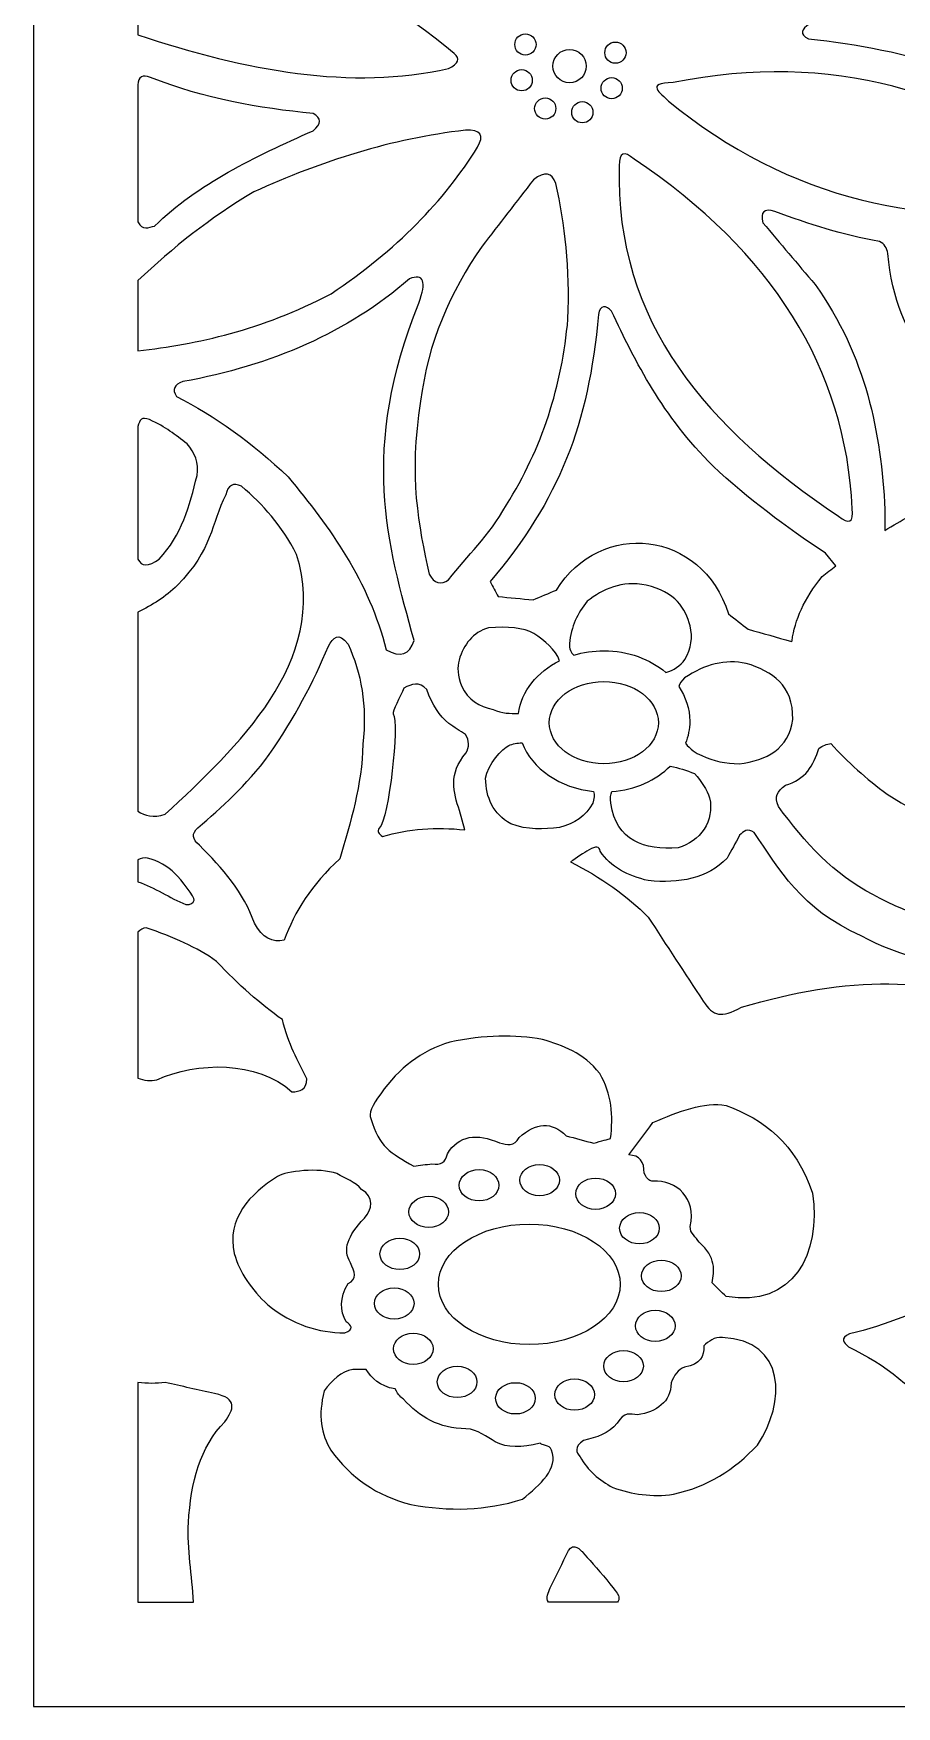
# Model space of a CAD drawing. Header units: centimetres. Extents: x 22.22 to 27.01, y 0.09 to 9.
# Drawn here: x 22.223 to 24.305, y 0.087 to 4.12 of the extents above; entities that cross this region are included whole.
import ezdxf

# ---------------------------------------------------------------- set-up
doc = ezdxf.new("R2010")
doc.units = ezdxf.units.CM
doc.header["$MEASUREMENT"] = 0
doc.layers.add('layer 1', color=7, linetype='Continuous')

msp = doc.modelspace()

# ---------------------------------------------------------------- linework, layer by layer
at = {"layer": 'layer 1', "color": 250}
for points, knots in [([(22.22329, 9.00077), (22.22329, 9.00077), (27.00868, 9.00077), (27.00868, 9.00077), (27.00868, 9.00077), (27.00868, 9.00077), (27.00868, 0.08669), (27.00868, 0.08669), (27.00868, 0.08669), (27.00868, 0.08669), (22.22329, 0.08669), (22.22329, 0.08669), (22.22329, 0.08669), (22.22329, 0.08669), (22.22329, 9.00077), (22.22329, 9.00077)], [0, 0, 0, 0, 0.2, 0.2, 0.2, 0.2, 0.4, 0.4, 0.4, 0.4, 0.6, 0.6, 0.6, 0.6, 1, 1, 1, 1]), ([(24.09268, 4.10779), (24.06981, 4.1181), (24.07581, 4.13048), (24.09494, 4.14383), (24.09494, 4.14383), (24.35533, 4.26808), (24.59399, 4.42496), (24.75834, 4.69355), (24.75834, 4.69355), (24.77397, 4.70371), (24.78799, 4.72026), (24.81006, 4.70482), (24.81006, 4.70482), (24.9225, 4.64548), (25.04093, 4.61318), (25.16538, 4.60794), (25.16538, 4.60794), (25.18643, 4.5952), (25.20147, 4.58092), (25.17437, 4.55613), (25.17437, 4.55613), (24.83293, 4.31213), (24.82001, 4.07315), (24.87528, 3.83518), (24.87528, 3.83518), (24.86967, 3.79981), (24.85092, 3.80134), (24.8303, 3.80815), (24.8303, 3.80815), (24.5656, 4.02868), (24.32725, 4.0803), (24.09268, 4.10779)], [0, 0, 0, 0, 0.1111111, 0.1111111, 0.1111111, 0.1111111, 0.2222222, 0.2222222, 0.2222222, 0.2222222, 0.3333333, 0.3333333, 0.3333333, 0.3333333, 0.4444444, 0.4444444, 0.4444444, 0.4444444, 0.5555556, 0.5555556, 0.5555556, 0.5555556, 0.6666667, 0.6666667, 0.6666667, 0.6666667, 0.7777778, 0.7777778, 0.7777778, 0.7777778, 1, 1, 1, 1]), ([(22.47521, 4.34871), (22.73689, 4.34527), (22.99349, 4.2805), (23.23813, 4.07174), (23.23813, 4.07174), (23.25312, 4.05974), (23.24862, 4.04772), (23.22464, 4.0357), (23.22464, 4.0357), (22.99073, 3.98304), (22.73688, 4.03034), (22.47521, 4.11687), (22.47521, 4.11687), (22.47521, 4.11687), (22.47521, 4.34871), (22.47521, 4.34871)], [0, 0, 0, 0, 0.2, 0.2, 0.2, 0.2, 0.4, 0.4, 0.4, 0.4, 0.6, 0.6, 0.6, 0.6, 1, 1, 1, 1]), ([(23.40994, 4.06811), (23.42408, 4.06811), (23.43556, 4.07959), (23.43556, 4.09371), (23.43556, 4.09371), (23.43556, 4.10785), (23.42408, 4.11933), (23.40994, 4.11933), (23.40994, 4.11933), (23.39582, 4.11933), (23.38434, 4.10785), (23.38434, 4.09371), (23.38434, 4.09371), (23.38434, 4.07959), (23.39582, 4.06811), (23.40994, 4.06811)], [0, 0, 0, 0, 0.2, 0.2, 0.2, 0.2, 0.4, 0.4, 0.4, 0.4, 0.6, 0.6, 0.6, 0.6, 1, 1, 1, 1]), ([(23.51643, 4.00134), (23.53866, 4.00134), (23.55668, 4.01935), (23.55668, 4.04156), (23.55668, 4.04156), (23.55668, 4.06378), (23.53866, 4.0818), (23.51643, 4.0818), (23.51643, 4.0818), (23.49423, 4.0818), (23.47622, 4.06378), (23.47622, 4.04156), (23.47622, 4.04156), (23.47622, 4.01935), (23.49423, 4.00134), (23.51643, 4.00134)], [0, 0, 0, 0, 0.2, 0.2, 0.2, 0.2, 0.4, 0.4, 0.4, 0.4, 0.6, 0.6, 0.6, 0.6, 1, 1, 1, 1]), ([(23.62696, 4.04839), (23.64111, 4.04839), (23.65258, 4.05986), (23.65258, 4.07399), (23.65258, 4.07399), (23.65258, 4.08813), (23.64111, 4.0996), (23.62696, 4.0996), (23.62696, 4.0996), (23.61284, 4.0996), (23.60137, 4.08813), (23.60137, 4.07399), (23.60137, 4.07399), (23.60137, 4.05986), (23.61284, 4.04839), (23.62696, 4.04839)], [0, 0, 0, 0, 0.2, 0.2, 0.2, 0.2, 0.4, 0.4, 0.4, 0.4, 0.6, 0.6, 0.6, 0.6, 1, 1, 1, 1]), ([(23.75536, 3.95684), (23.73671, 3.97667), (23.69569, 4.00129), (23.76661, 4.0019), (23.76661, 4.0019), (24.15088, 4.07926), (24.46851, 3.97863), (24.74484, 3.76759), (24.74484, 3.76759), (24.79806, 3.7323), (24.79581, 3.71053), (24.7381, 3.70226), (24.7381, 3.70226), (24.37565, 3.64453), (24.04582, 3.7202), (23.75536, 3.95684)], [0, 0, 0, 0, 0.2, 0.2, 0.2, 0.2, 0.4, 0.4, 0.4, 0.4, 0.6, 0.6, 0.6, 0.6, 1, 1, 1, 1]), ([(22.47521, 3.99627), (22.47625, 4.01579), (22.48629, 4.02179), (22.50536, 4.01429), (22.50536, 4.01429), (22.63616, 3.9628), (22.76696, 3.93999), (22.89777, 3.92755), (22.89777, 3.92755), (22.91876, 3.91667), (22.91876, 3.90279), (22.89777, 3.88588), (22.89777, 3.88588), (22.75758, 3.82312), (22.61937, 3.75821), (22.51548, 3.65607), (22.51548, 3.65607), (22.50125, 3.65305), (22.48619, 3.64361), (22.47521, 3.66621), (22.47521, 3.66621), (22.47521, 3.77623), (22.47521, 3.88625), (22.47521, 3.99627)], [0, 0, 0, 0, 0.1428571, 0.1428571, 0.1428571, 0.1428571, 0.2857143, 0.2857143, 0.2857143, 0.2857143, 0.4285714, 0.4285714, 0.4285714, 0.4285714, 0.5714286, 0.5714286, 0.5714286, 0.5714286, 0.7142857, 0.7142857, 0.7142857, 0.7142857, 1, 1, 1, 1]), ([(23.40095, 3.98194), (23.41509, 3.98194), (23.42657, 3.99341), (23.42657, 4.00754), (23.42657, 4.00754), (23.42657, 4.02168), (23.41509, 4.03315), (23.40095, 4.03315), (23.40095, 4.03315), (23.38683, 4.03315), (23.37535, 4.02168), (23.37535, 4.00754), (23.37535, 4.00754), (23.37535, 3.99341), (23.38683, 3.98194), (23.40095, 3.98194)], [0, 0, 0, 0, 0.2, 0.2, 0.2, 0.2, 0.4, 0.4, 0.4, 0.4, 0.6, 0.6, 0.6, 0.6, 1, 1, 1, 1]), ([(23.61796, 3.96278), (23.63211, 3.96278), (23.64358, 3.97426), (23.64358, 3.98838), (23.64358, 3.98838), (23.64358, 4.00252), (23.63211, 4.014), (23.61796, 4.014), (23.61796, 4.014), (23.60384, 4.014), (23.59237, 4.00252), (23.59237, 3.98838), (23.59237, 3.98838), (23.59237, 3.97426), (23.60384, 3.96278), (23.61796, 3.96278)], [0, 0, 0, 0, 0.2, 0.2, 0.2, 0.2, 0.4, 0.4, 0.4, 0.4, 0.6, 0.6, 0.6, 0.6, 1, 1, 1, 1]), ([(23.45773, 3.91379), (23.47187, 3.91379), (23.48334, 3.92526), (23.48334, 3.93938), (23.48334, 3.93938), (23.48334, 3.95352), (23.47187, 3.965), (23.45773, 3.965), (23.45773, 3.965), (23.4436, 3.965), (23.43213, 3.95352), (23.43213, 3.93938), (23.43213, 3.93938), (23.43213, 3.92526), (23.4436, 3.91379), (23.45773, 3.91379)], [0, 0, 0, 0, 0.2, 0.2, 0.2, 0.2, 0.4, 0.4, 0.4, 0.4, 0.6, 0.6, 0.6, 0.6, 1, 1, 1, 1]), ([(23.54713, 3.90477), (23.56127, 3.90477), (23.57274, 3.91624), (23.57274, 3.93037), (23.57274, 3.93037), (23.57274, 3.94451), (23.56127, 3.95598), (23.54713, 3.95598), (23.54713, 3.95598), (23.533, 3.95598), (23.52153, 3.94451), (23.52153, 3.93037), (23.52153, 3.93037), (23.52153, 3.91624), (23.533, 3.90477), (23.54713, 3.90477)], [0, 0, 0, 0, 0.2, 0.2, 0.2, 0.2, 0.4, 0.4, 0.4, 0.4, 0.6, 0.6, 0.6, 0.6, 1, 1, 1, 1]), ([(22.47521, 3.52488), (22.55907, 3.60299), (22.64912, 3.67641), (22.75463, 3.7383), (22.75463, 3.7383), (22.91799, 3.81235), (23.08674, 3.86699), (23.26511, 3.887), (23.26511, 3.887), (23.30184, 3.8885), (23.31159, 3.87497), (23.29434, 3.84645), (23.29434, 3.84645), (23.2144, 3.71689), (23.09918, 3.59822), (22.94128, 3.49274), (22.94128, 3.49274), (22.77037, 3.40355), (22.62029, 3.37226), (22.47521, 3.35484), (22.47521, 3.35484), (22.47521, 3.35484), (22.47521, 3.52488), (22.47521, 3.52488)], [0, 0, 0, 0, 0.1428571, 0.1428571, 0.1428571, 0.1428571, 0.2857143, 0.2857143, 0.2857143, 0.2857143, 0.4285714, 0.4285714, 0.4285714, 0.4285714, 0.5714286, 0.5714286, 0.5714286, 0.5714286, 0.7142857, 0.7142857, 0.7142857, 0.7142857, 1, 1, 1, 1]), ([(23.63617, 3.80139), (23.63618, 3.83368), (23.64817, 3.83893), (23.67215, 3.81716), (23.67215, 3.81716), (24.00648, 3.59336), (24.18188, 3.31249), (24.19838, 2.97455), (24.19838, 2.97455), (24.20213, 2.94151), (24.19088, 2.93551), (24.16465, 2.95653), (24.16465, 2.95653), (23.85178, 3.16714), (23.62499, 3.42247), (23.63617, 3.80139)], [0, 0, 0, 0, 0.2, 0.2, 0.2, 0.2, 0.4, 0.4, 0.4, 0.4, 0.6, 0.6, 0.6, 0.6, 1, 1, 1, 1]), ([(23.42927, 3.76759), (23.45626, 3.78863), (23.47424, 3.78562), (23.48325, 3.75858), (23.48325, 3.75858), (23.50522, 3.6606), (23.51749, 3.55396), (23.51249, 3.43191), (23.51249, 3.43191), (23.49785, 3.27083), (23.45063, 3.12064), (23.36406, 2.98357), (23.36406, 2.98357), (23.31984, 2.90547), (23.27111, 2.86341), (23.22464, 2.80333), (23.22464, 2.80333), (23.20592, 2.78981), (23.19017, 2.79433), (23.17741, 2.81685), (23.17741, 2.81685), (23.1527, 2.9338), (23.12714, 3.0497), (23.15717, 3.23365), (23.15717, 3.23365), (23.17478, 3.37427), (23.22801, 3.49707), (23.30559, 3.60763), (23.30559, 3.60763), (23.34682, 3.66095), (23.38805, 3.71427), (23.42927, 3.76759)], [0, 0, 0, 0, 0.1111111, 0.1111111, 0.1111111, 0.1111111, 0.2222222, 0.2222222, 0.2222222, 0.2222222, 0.3333333, 0.3333333, 0.3333333, 0.3333333, 0.4444444, 0.4444444, 0.4444444, 0.4444444, 0.5555556, 0.5555556, 0.5555556, 0.5555556, 0.6666667, 0.6666667, 0.6666667, 0.6666667, 0.7777778, 0.7777778, 0.7777778, 0.7777778, 1, 1, 1, 1]), ([(23.9825, 3.66396), (23.97574, 3.69024), (23.98547, 3.69925), (24.01172, 3.69099), (24.01172, 3.69099), (24.09324, 3.66085), (24.17605, 3.63401), (24.26359, 3.6189), (24.26359, 3.6189), (24.27625, 3.61337), (24.28167, 3.60266), (24.28384, 3.58961), (24.28384, 3.58961), (24.29433, 3.47998), (24.3288, 3.39436), (24.38728, 3.33278), (24.38728, 3.33278), (24.44742, 3.25747), (24.51227, 3.21505), (24.57843, 3.18183), (24.57843, 3.18183), (24.57843, 3.18183), (24.7341, 3.00934), (24.7341, 3.00934), (24.7341, 3.00934), (24.72216, 2.99673), (24.70477, 2.99007), (24.68899, 2.99614), (24.68899, 2.99614), (24.57829, 3.02185), (24.48806, 3.00777), (24.40141, 2.98677), (24.40141, 2.98677), (24.35627, 2.96827), (24.31539, 2.94625), (24.27709, 2.92208), (24.27709, 2.92208), (24.27709, 2.92208), (24.27709, 2.97231), (24.27709, 2.97231), (24.27709, 2.97231), (24.26721, 3.15819), (24.23236, 3.34144), (24.10843, 3.51527), (24.10843, 3.51527), (24.06645, 3.56484), (24.02447, 3.6144), (23.9825, 3.66396)], [0, 0, 0, 0, 0.0769231, 0.0769231, 0.0769231, 0.0769231, 0.1538462, 0.1538462, 0.1538462, 0.1538462, 0.2307692, 0.2307692, 0.2307692, 0.2307692, 0.3076923, 0.3076923, 0.3076923, 0.3076923, 0.3846154, 0.3846154, 0.3846154, 0.3846154, 0.4615385, 0.4615385, 0.4615385, 0.4615385, 0.5384615, 0.5384615, 0.5384615, 0.5384615, 0.6153846, 0.6153846, 0.6153846, 0.6153846, 0.6923077, 0.6923077, 0.6923077, 0.6923077, 0.7692308, 0.7692308, 0.7692308, 0.7692308, 0.8461538, 0.8461538, 0.8461538, 0.8461538, 1, 1, 1, 1]), ([(22.56798, 3.24491), (22.55746, 3.26217), (22.56272, 3.27418), (22.58371, 3.28096), (22.58371, 3.28096), (22.79781, 3.31991), (22.98202, 3.39969), (23.13018, 3.52878), (23.13018, 3.52878), (23.16465, 3.5423), (23.17214, 3.52277), (23.15267, 3.47021), (23.15267, 3.47021), (23.00998, 3.11723), (23.07731, 2.88801), (23.14142, 2.65689), (23.14142, 2.65689), (23.13094, 2.62235), (23.10844, 2.61484), (23.07396, 2.63436), (23.07396, 2.63436), (23.03287, 2.7997), (22.93911, 2.92808), (22.83784, 3.05116), (22.83784, 3.05116), (22.75088, 3.13377), (22.66092, 3.19836), (22.56798, 3.24491)], [0, 0, 0, 0, 0.125, 0.125, 0.125, 0.125, 0.25, 0.25, 0.25, 0.25, 0.375, 0.375, 0.375, 0.375, 0.5, 0.5, 0.5, 0.5, 0.625, 0.625, 0.625, 0.625, 0.75, 0.75, 0.75, 0.75, 1, 1, 1, 1]), ([(23.58591, 3.44317), (23.58963, 3.46611), (23.60499, 3.46537), (23.61739, 3.45105), (23.61739, 3.45105), (23.67725, 3.32535), (23.73909, 3.19975), (23.86252, 3.07707), (23.86252, 3.07707), (23.94627, 2.99901), (24.03773, 2.93057), (24.1335, 2.86754), (24.1335, 2.86754), (24.1335, 2.86754), (24.15862, 2.83718), (24.15862, 2.83718), (24.15862, 2.83718), (24.14753, 2.82853), (24.13652, 2.81982), (24.12552, 2.8111), (24.12552, 2.8111), (24.08219, 2.75743), (24.05966, 2.70576), (24.05295, 2.65635), (24.05295, 2.65635), (24.05295, 2.65635), (24.05142, 2.65464), (24.05142, 2.65464), (24.05142, 2.65464), (24.01656, 2.6644), (23.98171, 2.67416), (23.94685, 2.68393), (23.94685, 2.68393), (23.9311, 2.69632), (23.91536, 2.70871), (23.89962, 2.7211), (23.89962, 2.7211), (23.83556, 2.92485), (23.59019, 2.9483), (23.48472, 2.77855), (23.48472, 2.77855), (23.46598, 2.77066), (23.44724, 2.76278), (23.42849, 2.7549), (23.42849, 2.7549), (23.40039, 2.75752), (23.37228, 2.76015), (23.34417, 2.76278), (23.34417, 2.76278), (23.33779, 2.7748), (23.33142, 2.78682), (23.32505, 2.79883), (23.32505, 2.79883), (23.49202, 2.99764), (23.56243, 3.17629), (23.58591, 3.44317)], [0, 0, 0, 0, 0.0666667, 0.0666667, 0.0666667, 0.0666667, 0.1333333, 0.1333333, 0.1333333, 0.1333333, 0.2, 0.2, 0.2, 0.2, 0.2666667, 0.2666667, 0.2666667, 0.2666667, 0.3333333, 0.3333333, 0.3333333, 0.3333333, 0.4, 0.4, 0.4, 0.4, 0.4666667, 0.4666667, 0.4666667, 0.4666667, 0.5333333, 0.5333333, 0.5333333, 0.5333333, 0.6, 0.6, 0.6, 0.6, 0.6666667, 0.6666667, 0.6666667, 0.6666667, 0.7333333, 0.7333333, 0.7333333, 0.7333333, 0.8, 0.8, 0.8, 0.8, 0.8666667, 0.8666667, 0.8666667, 0.8666667, 1, 1, 1, 1]), ([(22.47521, 3.17257), (22.47999, 3.18951), (22.48345, 3.19703), (22.5031, 3.18946), (22.5031, 3.18946), (22.54358, 3.17097), (22.56382, 3.15329), (22.59418, 3.13113), (22.59418, 3.13113), (22.61255, 3.10954), (22.6234, 3.08515), (22.6178, 3.05454), (22.6178, 3.05454), (22.60051, 2.98187), (22.58017, 2.91048), (22.52671, 2.8529), (22.52671, 2.8529), (22.50056, 2.83488), (22.48338, 2.83489), (22.47521, 2.8529), (22.47521, 2.8529), (22.47521, 2.96217), (22.47521, 3.0633), (22.47521, 3.17257)], [0, 0, 0, 0, 0.1428571, 0.1428571, 0.1428571, 0.1428571, 0.2857143, 0.2857143, 0.2857143, 0.2857143, 0.4285714, 0.4285714, 0.4285714, 0.4285714, 0.5714286, 0.5714286, 0.5714286, 0.5714286, 0.7142857, 0.7142857, 0.7142857, 0.7142857, 1, 1, 1, 1]), ([(22.47521, 2.72534), (22.50984, 2.7419), (22.54212, 2.7623), (22.57022, 2.78982), (22.57022, 2.78982), (22.65609, 2.87713), (22.65125, 2.93644), (22.68716, 3.00835), (22.68716, 3.00835), (22.69241, 3.03162), (22.70514, 3.03838), (22.7254, 3.02863), (22.7254, 3.02863), (22.77618, 2.98563), (22.82226, 2.93418), (22.85807, 2.86416), (22.85807, 2.86416), (22.93804, 2.60586), (22.71317, 2.39796), (22.54099, 2.23784), (22.54099, 2.23784), (22.51203, 2.22857), (22.49174, 2.23373), (22.47521, 2.24517), (22.47521, 2.24517), (22.47521, 2.24517), (22.47521, 2.72534), (22.47521, 2.72534)], [0, 0, 0, 0, 0.125, 0.125, 0.125, 0.125, 0.25, 0.25, 0.25, 0.25, 0.375, 0.375, 0.375, 0.375, 0.5, 0.5, 0.5, 0.5, 0.625, 0.625, 0.625, 0.625, 0.75, 0.75, 0.75, 0.75, 1, 1, 1, 1]), ([(23.5266, 2.62139), (23.5196, 2.62755), (23.51494, 2.63648), (23.5162, 2.64957), (23.5162, 2.64957), (23.52009, 2.68993), (23.53556, 2.72316), (23.55893, 2.75152), (23.55893, 2.75152), (23.59656, 2.7804), (23.64253, 2.80204), (23.70117, 2.79037), (23.70117, 2.79037), (23.77088, 2.77338), (23.79711, 2.73433), (23.80687, 2.69181), (23.80687, 2.69181), (23.81398, 2.66496), (23.80984, 2.6381), (23.7945, 2.61127), (23.7945, 2.61127), (23.783, 2.59547), (23.76807, 2.58445), (23.74839, 2.57993), (23.74839, 2.57993), (23.71068, 2.6121), (23.65773, 2.63211), (23.59906, 2.63211), (23.59906, 2.63211), (23.57356, 2.63211), (23.54916, 2.6283), (23.5266, 2.62139)], [0, 0, 0, 0, 0.1111111, 0.1111111, 0.1111111, 0.1111111, 0.2222222, 0.2222222, 0.2222222, 0.2222222, 0.3333333, 0.3333333, 0.3333333, 0.3333333, 0.4444444, 0.4444444, 0.4444444, 0.4444444, 0.5555556, 0.5555556, 0.5555556, 0.5555556, 0.6666667, 0.6666667, 0.6666667, 0.6666667, 0.7777778, 0.7777778, 0.7777778, 0.7777778, 1, 1, 1, 1]), ([(22.62004, 2.20517), (22.60467, 2.19129), (22.6058, 2.1774), (22.62342, 2.1635), (22.62342, 2.1635), (22.67849, 2.10731), (22.73118, 2.04973), (22.7561, 1.97538), (22.7561, 1.97538), (22.77536, 1.94018), (22.79959, 1.9274), (22.8282, 1.93422), (22.8282, 1.93422), (22.85278, 2.00245), (22.89414, 2.06828), (22.96194, 2.13035), (22.96194, 2.13035), (22.98864, 2.21949), (23.01534, 2.30863), (23.01809, 2.40682), (23.01809, 2.40682), (23.0284, 2.49993), (23.01378, 2.57879), (22.98211, 2.64788), (22.98211, 2.64788), (22.95885, 2.67839), (22.9461, 2.66408), (22.93488, 2.64337), (22.93488, 2.64337), (22.89851, 2.55625), (22.8524, 2.46914), (22.79208, 2.38203), (22.79208, 2.38203), (22.73472, 2.30449), (22.67737, 2.25523), (22.62004, 2.20517)], [0, 0, 0, 0, 0.1, 0.1, 0.1, 0.1, 0.2, 0.2, 0.2, 0.2, 0.3, 0.3, 0.3, 0.3, 0.4, 0.4, 0.4, 0.4, 0.5, 0.5, 0.5, 0.5, 0.6, 0.6, 0.6, 0.6, 0.7, 0.7, 0.7, 0.7, 0.8, 0.8, 0.8, 0.8, 1, 1, 1, 1]), ([(23.24971, 2.60958), (23.26139, 2.64816), (23.2834, 2.67575), (23.32055, 2.6873), (23.32055, 2.6873), (23.36623, 2.69097), (23.40548, 2.68814), (23.43019, 2.67379), (23.43019, 2.67379), (23.45596, 2.6559), (23.48333, 2.63555), (23.49244, 2.6079), (23.49244, 2.6079), (23.43829, 2.58119), (23.40025, 2.53475), (23.39307, 2.48068), (23.39307, 2.48068), (23.3735, 2.48039), (23.35362, 2.48135), (23.3318, 2.49018), (23.3318, 2.49018), (23.29908, 2.4975), (23.27153, 2.51328), (23.25534, 2.54762), (23.25534, 2.54762), (23.2467, 2.57203), (23.24484, 2.59269), (23.24971, 2.60958)], [0, 0, 0, 0, 0.125, 0.125, 0.125, 0.125, 0.25, 0.25, 0.25, 0.25, 0.375, 0.375, 0.375, 0.375, 0.5, 0.5, 0.5, 0.5, 0.625, 0.625, 0.625, 0.625, 0.75, 0.75, 0.75, 0.75, 1, 1, 1, 1]), ([(23.77961, 2.54552), (23.78205, 2.55237), (23.78683, 2.55947), (23.79393, 2.56678), (23.79393, 2.56678), (23.84264, 2.60019), (23.89212, 2.61183), (23.94236, 2.6017), (23.94236, 2.6017), (24.00555, 2.58182), (24.05615, 2.54958), (24.0548, 2.46652), (24.0548, 2.46652), (24.04465, 2.39435), (23.99263, 2.36855), (23.92549, 2.3595), (23.92549, 2.3595), (23.89335, 2.35983), (23.86314, 2.36595), (23.83553, 2.37978), (23.83553, 2.37978), (23.8201, 2.38452), (23.80738, 2.3953), (23.79597, 2.40892), (23.79597, 2.40892), (23.80265, 2.42563), (23.8063, 2.44345), (23.8063, 2.46199), (23.8063, 2.46199), (23.8063, 2.49236), (23.79659, 2.52084), (23.77961, 2.54552)], [0, 0, 0, 0, 0.1111111, 0.1111111, 0.1111111, 0.1111111, 0.2222222, 0.2222222, 0.2222222, 0.2222222, 0.3333333, 0.3333333, 0.3333333, 0.3333333, 0.4444444, 0.4444444, 0.4444444, 0.4444444, 0.5555556, 0.5555556, 0.5555556, 0.5555556, 0.6666667, 0.6666667, 0.6666667, 0.6666667, 0.7777778, 0.7777778, 0.7777778, 0.7777778, 1, 1, 1, 1]), ([(23.06514, 2.18436), (23.05719, 2.18948), (23.05107, 2.1979), (23.05744, 2.20405), (23.05744, 2.20405), (23.081, 2.22682), (23.10614, 2.45885), (23.09117, 2.48004), (23.09117, 2.48004), (23.08734, 2.48547), (23.10841, 2.52134), (23.11704, 2.54199), (23.11704, 2.54199), (23.1354, 2.55218), (23.15375, 2.55858), (23.17213, 2.53861), (23.17213, 2.53861), (23.18467, 2.50105), (23.20342, 2.4759), (23.22498, 2.45638), (23.22498, 2.45638), (23.23847, 2.44774), (23.25196, 2.4391), (23.26546, 2.43047), (23.26546, 2.43047), (23.27482, 2.41545), (23.2752, 2.40043), (23.26658, 2.38541), (23.26658, 2.38541), (23.22358, 2.33523), (23.23631, 2.29095), (23.25084, 2.24686), (23.25084, 2.24686), (23.25084, 2.24686), (23.26351, 2.20023), (23.26351, 2.20023), (23.26351, 2.20023), (23.19516, 2.20753), (23.12745, 2.20333), (23.06514, 2.18436)], [0, 0, 0, 0, 0.0909091, 0.0909091, 0.0909091, 0.0909091, 0.1818182, 0.1818182, 0.1818182, 0.1818182, 0.2727273, 0.2727273, 0.2727273, 0.2727273, 0.3636364, 0.3636364, 0.3636364, 0.3636364, 0.4545455, 0.4545455, 0.4545455, 0.4545455, 0.5454545, 0.5454545, 0.5454545, 0.5454545, 0.6363636, 0.6363636, 0.6363636, 0.6363636, 0.7272727, 0.7272727, 0.7272727, 0.7272727, 0.8181818, 0.8181818, 0.8181818, 0.8181818, 1, 1, 1, 1]), ([(23.59906, 2.3595), (23.67171, 2.3595), (23.73062, 2.4039), (23.73062, 2.45862), (23.73062, 2.45862), (23.73062, 2.51337), (23.67171, 2.55776), (23.59906, 2.55776), (23.59906, 2.55776), (23.52642, 2.55776), (23.46751, 2.51337), (23.46751, 2.45862), (23.46751, 2.45862), (23.46751, 2.4039), (23.52642, 2.3595), (23.59906, 2.3595)], [0, 0, 0, 0, 0.2, 0.2, 0.2, 0.2, 0.4, 0.4, 0.4, 0.4, 0.6, 0.6, 0.6, 0.6, 1, 1, 1, 1]), ([(23.40173, 2.40996), (23.39097, 2.40984), (23.37808, 2.40755), (23.37002, 2.404), (23.37002, 2.404), (23.35384, 2.39687), (23.31909, 2.35779), (23.31381, 2.32458), (23.31381, 2.32458), (23.31439, 2.27741), (23.332, 2.23941), (23.37452, 2.21475), (23.37452, 2.21475), (23.41555, 2.1995), (23.45397, 2.2014), (23.49202, 2.20574), (23.49202, 2.20574), (23.52856, 2.21476), (23.55536, 2.23429), (23.57242, 2.26432), (23.57242, 2.26432), (23.57586, 2.27503), (23.57652, 2.28464), (23.57443, 2.29313), (23.57443, 2.29313), (23.49303, 2.30104), (23.42611, 2.34765), (23.40173, 2.40996)], [0, 0, 0, 0, 0.125, 0.125, 0.125, 0.125, 0.25, 0.25, 0.25, 0.25, 0.375, 0.375, 0.375, 0.375, 0.5, 0.5, 0.5, 0.5, 0.625, 0.625, 0.625, 0.625, 0.75, 0.75, 0.75, 0.75, 1, 1, 1, 1]), ([(24.14689, 2.40821), (24.13663, 2.40716), (24.12691, 2.40333), (24.11776, 2.39668), (24.11776, 2.39668), (24.10542, 2.35603), (24.0852, 2.32129), (24.03681, 2.30769), (24.03681, 2.30769), (24.01694, 2.29285), (24.00983, 2.28085), (24.01994, 2.257), (24.01994, 2.257), (24.08356, 2.17022), (24.15459, 2.09184), (24.24819, 2.04409), (24.24819, 2.04409), (24.34225, 1.99242), (24.43908, 1.96321), (24.53829, 1.95281), (24.53829, 1.95281), (24.547, 2.00338), (24.56532, 2.05362), (24.59078, 2.10369), (24.59078, 2.10369), (24.62528, 2.14315), (24.6279, 2.17228), (24.56039, 2.17865), (24.56039, 2.17865), (24.46465, 2.19203), (24.37191, 2.22795), (24.28217, 2.28639), (24.28217, 2.28639), (24.23321, 2.32314), (24.18587, 2.36389), (24.14689, 2.40821)], [0, 0, 0, 0, 0.1, 0.1, 0.1, 0.1, 0.2, 0.2, 0.2, 0.2, 0.3, 0.3, 0.3, 0.3, 0.4, 0.4, 0.4, 0.4, 0.5, 0.5, 0.5, 0.5, 0.6, 0.6, 0.6, 0.6, 0.7, 0.7, 0.7, 0.7, 0.8, 0.8, 0.8, 0.8, 1, 1, 1, 1]), ([(23.61832, 2.29266), (23.61529, 2.2861), (23.61383, 2.277), (23.61571, 2.26432), (23.61571, 2.26432), (23.62912, 2.17368), (23.69647, 2.151), (23.77819, 2.15674), (23.77819, 2.15674), (23.83115, 2.1719), (23.86678, 2.22246), (23.85409, 2.27727), (23.85409, 2.27727), (23.84747, 2.2976), (23.83463, 2.31701), (23.81754, 2.33585), (23.81754, 2.33585), (23.79911, 2.3439), (23.77963, 2.3499), (23.75931, 2.35416), (23.75931, 2.35416), (23.72512, 2.31997), (23.67505, 2.29695), (23.61832, 2.29266)], [0, 0, 0, 0, 0.1428571, 0.1428571, 0.1428571, 0.1428571, 0.2857143, 0.2857143, 0.2857143, 0.2857143, 0.4285714, 0.4285714, 0.4285714, 0.4285714, 0.5714286, 0.5714286, 0.5714286, 0.5714286, 0.7142857, 0.7142857, 0.7142857, 0.7142857, 1, 1, 1, 1]), ([(23.51866, 2.12302), (23.53215, 2.13212), (23.5507, 2.14499), (23.56342, 2.15223), (23.56342, 2.15223), (23.57991, 2.16161), (23.58891, 2.16048), (23.59041, 2.14885), (23.59041, 2.14885), (23.61551, 2.10998), (23.65712, 2.08971), (23.70623, 2.07788), (23.70623, 2.07788), (23.78137, 2.07093), (23.84809, 2.08181), (23.89625, 2.13195), (23.89625, 2.13195), (23.90637, 2.15035), (23.91649, 2.16875), (23.92661, 2.18715), (23.92661, 2.18715), (23.93598, 2.19733), (23.94608, 2.20486), (23.96147, 2.19391), (23.96147, 2.19391), (24.02237, 2.1063), (24.07404, 2.00819), (24.22009, 1.94495), (24.22009, 1.94495), (24.31399, 1.89226), (24.42722, 1.87112), (24.5341, 1.8539), (24.5341, 1.8539), (24.53718, 1.82098), (24.54497, 1.78788), (24.55805, 1.75467), (24.55805, 1.75467), (24.55805, 1.75467), (24.56048, 1.74791), (24.56048, 1.74791), (24.56048, 1.74791), (24.56048, 1.74791), (24.5578, 1.74438), (24.5578, 1.74438), (24.5578, 1.74438), (24.42248, 1.85949), (24.17944, 1.84546), (23.93094, 1.77277), (23.93094, 1.77277), (23.88071, 1.74609), (23.86405, 1.75045), (23.83857, 1.78726), (23.83857, 1.78726), (23.79433, 1.85484), (23.7501, 1.92243), (23.70588, 1.99002), (23.70588, 1.99002), (23.65602, 2.04062), (23.59108, 2.0867), (23.51866, 2.12302)], [0, 0, 0, 0, 0.0625, 0.0625, 0.0625, 0.0625, 0.125, 0.125, 0.125, 0.125, 0.1875, 0.1875, 0.1875, 0.1875, 0.25, 0.25, 0.25, 0.25, 0.3125, 0.3125, 0.3125, 0.3125, 0.375, 0.375, 0.375, 0.375, 0.4375, 0.4375, 0.4375, 0.4375, 0.5, 0.5, 0.5, 0.5, 0.5625, 0.5625, 0.5625, 0.5625, 0.625, 0.625, 0.625, 0.625, 0.6875, 0.6875, 0.6875, 0.6875, 0.75, 0.75, 0.75, 0.75, 0.8125, 0.8125, 0.8125, 0.8125, 0.875, 0.875, 0.875, 0.875, 1, 1, 1, 1]), ([(22.47521, 2.12812), (22.48238, 2.13147), (22.49048, 2.1335), (22.49861, 2.13195), (22.49861, 2.13195), (22.52222, 2.12745), (22.54864, 2.11111), (22.56439, 2.09534), (22.56439, 2.09534), (22.58013, 2.07958), (22.61321, 2.03722), (22.61105, 2.03057), (22.61105, 2.03057), (22.6089, 2.02391), (22.60345, 2.0196), (22.59081, 2.02043), (22.59081, 2.02043), (22.55184, 2.03584), (22.51617, 2.06159), (22.47521, 2.07496), (22.47521, 2.07496), (22.47521, 2.07496), (22.47521, 2.12812), (22.47521, 2.12812)], [0, 0, 0, 0, 0.1428571, 0.1428571, 0.1428571, 0.1428571, 0.2857143, 0.2857143, 0.2857143, 0.2857143, 0.4285714, 0.4285714, 0.4285714, 0.4285714, 0.5714286, 0.5714286, 0.5714286, 0.5714286, 0.7142857, 0.7142857, 0.7142857, 0.7142857, 1, 1, 1, 1]), ([(22.47521, 1.95368), (22.48096, 1.95993), (22.48745, 1.96394), (22.49523, 1.96411), (22.49523, 1.96411), (22.55914, 1.94194), (22.61911, 1.91718), (22.66502, 1.883), (22.66502, 1.883), (22.71792, 1.82657), (22.77082, 1.78056), (22.82374, 1.74269), (22.82374, 1.74269), (22.83824, 1.6838), (22.86091, 1.64287), (22.88281, 1.60026), (22.88281, 1.60026), (22.88208, 1.57276), (22.86559, 1.56905), (22.84683, 1.56871), (22.84683, 1.56871), (22.76247, 1.64473), (22.6178, 1.64117), (22.52075, 1.59801), (22.52075, 1.59801), (22.50558, 1.59387), (22.49039, 1.59607), (22.47521, 1.60162), (22.47521, 1.60162), (22.47521, 1.60162), (22.47521, 1.95368), (22.47521, 1.95368)], [0, 0, 0, 0, 0.1111111, 0.1111111, 0.1111111, 0.1111111, 0.2222222, 0.2222222, 0.2222222, 0.2222222, 0.3333333, 0.3333333, 0.3333333, 0.3333333, 0.4444444, 0.4444444, 0.4444444, 0.4444444, 0.5555556, 0.5555556, 0.5555556, 0.5555556, 0.6666667, 0.6666667, 0.6666667, 0.6666667, 0.7777778, 0.7777778, 0.7777778, 0.7777778, 1, 1, 1, 1]), ([(23.06081, 1.56422), (23.10428, 1.62654), (23.15974, 1.66784), (23.22723, 1.68813), (23.22723, 1.68813), (23.31137, 1.70631), (23.38483, 1.7067), (23.45098, 1.69488), (23.45098, 1.69488), (23.5002, 1.67998), (23.54912, 1.66392), (23.58929, 1.61265), (23.58929, 1.61265), (23.61815, 1.56386), (23.62226, 1.51091), (23.61515, 1.45607), (23.61515, 1.45607), (23.60975, 1.45481), (23.59302, 1.45007), (23.57467, 1.44481), (23.57467, 1.44481), (23.55255, 1.45082), (23.53044, 1.45683), (23.50833, 1.46283), (23.50833, 1.46283), (23.47347, 1.49739), (23.43561, 1.49589), (23.39477, 1.45832), (23.39477, 1.45832), (23.38278, 1.43725), (23.36552, 1.4399), (23.34754, 1.44593), (23.34754, 1.44593), (23.2929, 1.46932), (23.24923, 1.46463), (23.2216, 1.41889), (23.2216, 1.41889), (23.21823, 1.39901), (23.20586, 1.39112), (23.1845, 1.39524), (23.1845, 1.39524), (23.16988, 1.39337), (23.15526, 1.39149), (23.14065, 1.38961), (23.14065, 1.38961), (23.08389, 1.42151), (23.05765, 1.43562), (23.0372, 1.50451), (23.0372, 1.50451), (23.03159, 1.5154), (23.03946, 1.53531), (23.06081, 1.56422)], [0, 0, 0, 0, 0.0714286, 0.0714286, 0.0714286, 0.0714286, 0.1428571, 0.1428571, 0.1428571, 0.1428571, 0.2142857, 0.2142857, 0.2142857, 0.2142857, 0.2857143, 0.2857143, 0.2857143, 0.2857143, 0.3571429, 0.3571429, 0.3571429, 0.3571429, 0.4285714, 0.4285714, 0.4285714, 0.4285714, 0.5, 0.5, 0.5, 0.5, 0.5714286, 0.5714286, 0.5714286, 0.5714286, 0.6428571, 0.6428571, 0.6428571, 0.6428571, 0.7142857, 0.7142857, 0.7142857, 0.7142857, 0.7857143, 0.7857143, 0.7857143, 0.7857143, 0.8571429, 0.8571429, 0.8571429, 0.8571429, 1, 1, 1, 1]), ([(23.65901, 1.41665), (23.68486, 1.41552), (23.69722, 1.40088), (23.69611, 1.37271), (23.69611, 1.37271), (23.70482, 1.35572), (23.71103, 1.35326), (23.71747, 1.35357), (23.71747, 1.35357), (23.77516, 1.35634), (23.82209, 1.31237), (23.80743, 1.2443), (23.80743, 1.2443), (23.80612, 1.22759), (23.82167, 1.21876), (23.82879, 1.206), (23.82879, 1.206), (23.87093, 1.16924), (23.86524, 1.13867), (23.86027, 1.10799), (23.86027, 1.10799), (23.87151, 1.09711), (23.88276, 1.08622), (23.894, 1.07532), (23.894, 1.07532), (24.05482, 1.04744), (24.12481, 1.17842), (24.10202, 1.32427), (24.10202, 1.32427), (24.06218, 1.44527), (23.98485, 1.50224), (23.894, 1.53605), (23.894, 1.53605), (23.8408, 1.54476), (23.7797, 1.52182), (23.71747, 1.49437), (23.71747, 1.49437), (23.69798, 1.46846), (23.67849, 1.44256), (23.65901, 1.41665)], [0, 0, 0, 0, 0.0909091, 0.0909091, 0.0909091, 0.0909091, 0.1818182, 0.1818182, 0.1818182, 0.1818182, 0.2727273, 0.2727273, 0.2727273, 0.2727273, 0.3636364, 0.3636364, 0.3636364, 0.3636364, 0.4545455, 0.4545455, 0.4545455, 0.4545455, 0.5454545, 0.5454545, 0.5454545, 0.5454545, 0.6363636, 0.6363636, 0.6363636, 0.6363636, 0.7272727, 0.7272727, 0.7272727, 0.7272727, 0.8181818, 0.8181818, 0.8181818, 0.8181818, 1, 1, 1, 1]), ([(22.81232, 1.36483), (22.83261, 1.3776), (22.91195, 1.3868), (22.95512, 1.37159), (22.95512, 1.37159), (22.97498, 1.35882), (23.00046, 1.35169), (23.01471, 1.33329), (23.01471, 1.33329), (23.04563, 1.3147), (23.0415, 1.28591), (23.02146, 1.26432), (23.02146, 1.26432), (22.98024, 1.21964), (22.96898, 1.18911), (22.98773, 1.15643), (22.98773, 1.15643), (22.99827, 1.13538), (23.00465, 1.11585), (22.98211, 1.10686), (22.98211, 1.10686), (22.96177, 1.07137), (22.96195, 1.041), (22.97761, 1.01449), (22.97761, 1.01449), (22.99002, 1.00549), (22.99793, 0.99648), (22.97423, 0.98746), (22.97423, 0.98746), (22.91103, 0.98821), (22.8489, 1.00623), (22.78871, 1.05505), (22.78871, 1.05505), (22.74907, 1.09213), (22.72039, 1.13288), (22.70775, 1.17896), (22.70775, 1.17896), (22.68872, 1.2628), (22.74514, 1.32254), (22.81232, 1.36483)], [0, 0, 0, 0, 0.0909091, 0.0909091, 0.0909091, 0.0909091, 0.1818182, 0.1818182, 0.1818182, 0.1818182, 0.2727273, 0.2727273, 0.2727273, 0.2727273, 0.3636364, 0.3636364, 0.3636364, 0.3636364, 0.4545455, 0.4545455, 0.4545455, 0.4545455, 0.5454545, 0.5454545, 0.5454545, 0.5454545, 0.6363636, 0.6363636, 0.6363636, 0.6363636, 0.7272727, 0.7272727, 0.7272727, 0.7272727, 0.8181818, 0.8181818, 0.8181818, 0.8181818, 1, 1, 1, 1]), ([(23.29806, 1.30569), (23.32445, 1.30569), (23.34585, 1.32259), (23.34585, 1.34343), (23.34585, 1.34343), (23.34585, 1.36426), (23.32445, 1.38116), (23.29806, 1.38116), (23.29806, 1.38116), (23.27168, 1.38116), (23.25028, 1.36426), (23.25028, 1.34343), (23.25028, 1.34343), (23.25028, 1.32259), (23.27168, 1.30569), (23.29806, 1.30569)], [0, 0, 0, 0, 0.2, 0.2, 0.2, 0.2, 0.4, 0.4, 0.4, 0.4, 0.6, 0.6, 0.6, 0.6, 1, 1, 1, 1]), ([(23.44424, 1.31808), (23.47063, 1.31808), (23.49202, 1.33498), (23.49202, 1.35582), (23.49202, 1.35582), (23.49202, 1.37666), (23.47063, 1.39356), (23.44424, 1.39356), (23.44424, 1.39356), (23.41785, 1.39356), (23.39645, 1.37666), (23.39645, 1.35582), (23.39645, 1.35582), (23.39645, 1.33498), (23.41785, 1.31808), (23.44424, 1.31808)], [0, 0, 0, 0, 0.2, 0.2, 0.2, 0.2, 0.4, 0.4, 0.4, 0.4, 0.6, 0.6, 0.6, 0.6, 1, 1, 1, 1]), ([(23.57917, 1.28541), (23.60556, 1.28541), (23.62696, 1.30231), (23.62696, 1.32315), (23.62696, 1.32315), (23.62696, 1.34399), (23.60556, 1.36089), (23.57917, 1.36089), (23.57917, 1.36089), (23.55278, 1.36089), (23.53138, 1.34399), (23.53138, 1.32315), (23.53138, 1.32315), (23.53138, 1.30231), (23.55278, 1.28541), (23.57917, 1.28541)], [0, 0, 0, 0, 0.2, 0.2, 0.2, 0.2, 0.4, 0.4, 0.4, 0.4, 0.6, 0.6, 0.6, 0.6, 1, 1, 1, 1]), ([(23.17662, 1.24147), (23.20301, 1.24147), (23.22441, 1.25837), (23.22441, 1.27921), (23.22441, 1.27921), (23.22441, 1.30005), (23.20301, 1.31695), (23.17662, 1.31695), (23.17662, 1.31695), (23.15024, 1.31695), (23.12884, 1.30005), (23.12884, 1.27921), (23.12884, 1.27921), (23.12884, 1.25837), (23.15024, 1.24147), (23.17662, 1.24147)], [0, 0, 0, 0, 0.2, 0.2, 0.2, 0.2, 0.4, 0.4, 0.4, 0.4, 0.6, 0.6, 0.6, 0.6, 1, 1, 1, 1]), ([(23.68486, 1.20206), (23.71124, 1.20206), (23.73264, 1.21896), (23.73264, 1.2398), (23.73264, 1.2398), (23.73264, 1.26064), (23.71124, 1.27754), (23.68486, 1.27754), (23.68486, 1.27754), (23.65847, 1.27754), (23.63707, 1.26064), (23.63707, 1.2398), (23.63707, 1.2398), (23.63707, 1.21896), (23.65847, 1.20206), (23.68486, 1.20206)], [0, 0, 0, 0, 0.2, 0.2, 0.2, 0.2, 0.4, 0.4, 0.4, 0.4, 0.6, 0.6, 0.6, 0.6, 1, 1, 1, 1]), ([(23.10692, 1.14009), (23.1333, 1.14009), (23.1547, 1.15699), (23.1547, 1.17783), (23.1547, 1.17783), (23.1547, 1.19867), (23.1333, 1.21557), (23.10692, 1.21557), (23.10692, 1.21557), (23.08053, 1.21557), (23.05913, 1.19867), (23.05913, 1.17783), (23.05913, 1.17783), (23.05913, 1.15699), (23.08053, 1.14009), (23.10692, 1.14009)], [0, 0, 0, 0, 0.2, 0.2, 0.2, 0.2, 0.4, 0.4, 0.4, 0.4, 0.6, 0.6, 0.6, 0.6, 1, 1, 1, 1]), ([(23.41915, 0.9593), (23.54023, 0.9593), (23.63842, 1.02438), (23.63842, 1.10462), (23.63842, 1.10462), (23.63842, 1.18486), (23.54023, 1.24994), (23.41915, 1.24994), (23.41915, 1.24994), (23.2981, 1.24994), (23.1999, 1.18486), (23.1999, 1.10462), (23.1999, 1.10462), (23.1999, 1.02438), (23.2981, 0.9593), (23.41915, 0.9593)], [0, 0, 0, 0, 0.2, 0.2, 0.2, 0.2, 0.4, 0.4, 0.4, 0.4, 0.6, 0.6, 0.6, 0.6, 1, 1, 1, 1]), ([(23.73771, 1.08715), (23.7641, 1.08715), (23.7855, 1.10405), (23.7855, 1.12489), (23.7855, 1.12489), (23.7855, 1.14573), (23.7641, 1.16263), (23.73771, 1.16263), (23.73771, 1.16263), (23.71132, 1.16263), (23.68993, 1.14573), (23.68993, 1.12489), (23.68993, 1.12489), (23.68993, 1.10405), (23.71132, 1.08715), (23.73771, 1.08715)], [0, 0, 0, 0, 0.2, 0.2, 0.2, 0.2, 0.4, 0.4, 0.4, 0.4, 0.6, 0.6, 0.6, 0.6, 1, 1, 1, 1]), ([(24.49691, 1.13018), (24.57391, 1.08567), (24.65603, 1.04916), (24.74934, 1.03026), (24.74934, 1.03026), (24.83081, 1.01854), (24.91026, 1.01689), (24.98908, 1.01856), (24.98908, 1.01856), (24.99517, 0.99705), (25.0047, 0.97621), (25.01729, 0.95704), (25.01729, 0.95704), (25.01729, 0.95704), (25.02237, 0.94412), (25.02237, 0.94412), (25.02237, 0.94412), (24.98444, 0.93251), (24.94054, 0.92833), (24.90401, 0.91496), (24.90401, 0.91496), (24.87056, 0.90271), (24.83991, 0.8893), (24.80309, 0.8658), (24.80309, 0.8658), (24.80567, 0.83619), (24.81645, 0.80754), (24.82039, 0.7781), (24.82039, 0.7781), (24.82124, 0.77173), (24.80228, 0.74977), (24.78528, 0.74997), (24.78528, 0.74997), (24.65367, 0.75154), (24.53774, 0.75273), (24.40919, 0.76507), (24.40919, 0.76507), (24.40919, 0.76507), (24.4077, 0.76825), (24.4077, 0.76825), (24.4077, 0.76825), (24.35348, 0.85541), (24.27659, 0.91158), (24.18939, 0.95366), (24.18939, 0.95366), (24.17658, 0.96419), (24.1683, 0.97471), (24.19163, 0.98521), (24.19163, 0.98521), (24.28083, 1.00569), (24.36179, 1.0406), (24.439, 1.08208), (24.439, 1.08208), (24.45867, 1.09657), (24.47811, 1.1127), (24.49691, 1.13018)], [0, 0, 0, 0, 0.0666667, 0.0666667, 0.0666667, 0.0666667, 0.1333333, 0.1333333, 0.1333333, 0.1333333, 0.2, 0.2, 0.2, 0.2, 0.2666667, 0.2666667, 0.2666667, 0.2666667, 0.3333333, 0.3333333, 0.3333333, 0.3333333, 0.4, 0.4, 0.4, 0.4, 0.4666667, 0.4666667, 0.4666667, 0.4666667, 0.5333333, 0.5333333, 0.5333333, 0.5333333, 0.6, 0.6, 0.6, 0.6, 0.6666667, 0.6666667, 0.6666667, 0.6666667, 0.7333333, 0.7333333, 0.7333333, 0.7333333, 0.8, 0.8, 0.8, 0.8, 0.8666667, 0.8666667, 0.8666667, 0.8666667, 1, 1, 1, 1]), ([(23.09343, 1.02069), (23.11981, 1.02069), (23.14121, 1.03759), (23.14121, 1.05842), (23.14121, 1.05842), (23.14121, 1.07926), (23.11981, 1.09616), (23.09343, 1.09616), (23.09343, 1.09616), (23.06704, 1.09616), (23.04564, 1.07926), (23.04564, 1.05842), (23.04564, 1.05842), (23.04564, 1.03759), (23.06704, 1.02069), (23.09343, 1.02069)], [0, 0, 0, 0, 0.2, 0.2, 0.2, 0.2, 0.4, 0.4, 0.4, 0.4, 0.6, 0.6, 0.6, 0.6, 1, 1, 1, 1]), ([(23.72309, 0.96662), (23.74948, 0.96662), (23.77088, 0.98352), (23.77088, 1.00436), (23.77088, 1.00436), (23.77088, 1.02519), (23.74948, 1.04209), (23.72309, 1.04209), (23.72309, 1.04209), (23.6967, 1.04209), (23.6753, 1.02519), (23.6753, 1.00436), (23.6753, 1.00436), (23.6753, 0.98352), (23.6967, 0.96662), (23.72309, 0.96662)], [0, 0, 0, 0, 0.2, 0.2, 0.2, 0.2, 0.4, 0.4, 0.4, 0.4, 0.6, 0.6, 0.6, 0.6, 1, 1, 1, 1]), ([(23.13952, 0.91142), (23.16591, 0.91142), (23.18731, 0.92832), (23.18731, 0.94916), (23.18731, 0.94916), (23.18731, 0.96999), (23.16591, 0.98689), (23.13952, 0.98689), (23.13952, 0.98689), (23.11313, 0.98689), (23.09173, 0.96999), (23.09173, 0.94916), (23.09173, 0.94916), (23.09173, 0.92832), (23.11313, 0.91142), (23.13952, 0.91142)], [0, 0, 0, 0, 0.2, 0.2, 0.2, 0.2, 0.4, 0.4, 0.4, 0.4, 0.6, 0.6, 0.6, 0.6, 1, 1, 1, 1]), ([(23.54207, 0.68895), (23.53225, 0.69982), (23.52661, 0.71145), (23.54993, 0.72837), (23.54993, 0.72837), (23.58143, 0.73547), (23.61142, 0.74483), (23.63089, 0.77005), (23.63089, 0.77005), (23.6485, 0.79753), (23.66274, 0.79242), (23.68036, 0.78976), (23.68036, 0.78976), (23.72521, 0.79693), (23.76147, 0.82067), (23.76132, 0.86693), (23.76132, 0.86693), (23.76853, 0.88458), (23.77769, 0.8996), (23.79393, 0.90523), (23.79393, 0.90523), (23.83268, 0.91169), (23.84173, 0.9314), (23.84003, 0.95592), (23.84003, 0.95592), (23.85196, 0.96735), (23.86552, 0.97837), (23.88501, 0.97619), (23.88501, 0.97619), (24.03935, 0.97057), (24.03855, 0.81911), (23.96934, 0.71711), (23.96934, 0.71711), (23.91452, 0.65797), (23.84874, 0.61593), (23.76695, 0.59882), (23.76695, 0.59882), (23.71484, 0.59056), (23.66686, 0.59883), (23.62077, 0.61459), (23.62077, 0.61459), (23.58796, 0.63281), (23.55985, 0.65573), (23.54207, 0.68895)], [0, 0, 0, 0, 0.0833333, 0.0833333, 0.0833333, 0.0833333, 0.1666667, 0.1666667, 0.1666667, 0.1666667, 0.25, 0.25, 0.25, 0.25, 0.3333333, 0.3333333, 0.3333333, 0.3333333, 0.4166667, 0.4166667, 0.4166667, 0.4166667, 0.5, 0.5, 0.5, 0.5, 0.5833333, 0.5833333, 0.5833333, 0.5833333, 0.6666667, 0.6666667, 0.6666667, 0.6666667, 0.75, 0.75, 0.75, 0.75, 0.8333333, 0.8333333, 0.8333333, 0.8333333, 1, 1, 1, 1]), ([(23.64663, 0.86974), (23.67302, 0.86974), (23.69442, 0.88664), (23.69442, 0.90748), (23.69442, 0.90748), (23.69442, 0.92832), (23.67302, 0.94522), (23.64663, 0.94522), (23.64663, 0.94522), (23.62024, 0.94522), (23.59884, 0.92832), (23.59884, 0.90748), (23.59884, 0.90748), (23.59884, 0.88664), (23.62024, 0.86974), (23.64663, 0.86974)], [0, 0, 0, 0, 0.2, 0.2, 0.2, 0.2, 0.4, 0.4, 0.4, 0.4, 0.6, 0.6, 0.6, 0.6, 1, 1, 1, 1]), ([(22.92476, 0.84777), (22.94396, 0.87359), (22.96513, 0.89481), (22.99335, 0.8996), (22.99335, 0.8996), (23.00497, 0.8996), (23.01584, 0.8996), (23.02596, 0.8996), (23.02596, 0.8996), (23.03943, 0.87772), (23.05816, 0.85912), (23.09567, 0.85228), (23.09567, 0.85228), (23.10429, 0.8365), (23.11028, 0.83125), (23.11591, 0.8275), (23.11591, 0.8275), (23.15431, 0.78545), (23.20116, 0.75654), (23.26658, 0.75653), (23.26658, 0.75653), (23.29562, 0.75465), (23.31641, 0.73655), (23.33716, 0.72526), (23.33716, 0.72526), (23.36697, 0.70903), (23.40006, 0.7107), (23.44536, 0.72161), (23.44536, 0.72161), (23.44747, 0.71538), (23.46871, 0.71904), (23.47291, 0.70471), (23.47291, 0.70471), (23.48992, 0.65965), (23.44582, 0.62249), (23.40264, 0.58643), (23.40264, 0.58643), (23.31459, 0.55909), (23.22491, 0.55637), (23.1339, 0.57405), (23.1339, 0.57405), (23.05088, 0.59438), (22.98754, 0.63935), (22.94051, 0.70471), (22.94051, 0.70471), (22.91699, 0.74255), (22.90931, 0.78893), (22.92476, 0.84777)], [0, 0, 0, 0, 0.0769231, 0.0769231, 0.0769231, 0.0769231, 0.1538462, 0.1538462, 0.1538462, 0.1538462, 0.2307692, 0.2307692, 0.2307692, 0.2307692, 0.3076923, 0.3076923, 0.3076923, 0.3076923, 0.3846154, 0.3846154, 0.3846154, 0.3846154, 0.4615385, 0.4615385, 0.4615385, 0.4615385, 0.5384615, 0.5384615, 0.5384615, 0.5384615, 0.6153846, 0.6153846, 0.6153846, 0.6153846, 0.6923077, 0.6923077, 0.6923077, 0.6923077, 0.7692308, 0.7692308, 0.7692308, 0.7692308, 0.8461538, 0.8461538, 0.8461538, 0.8461538, 1, 1, 1, 1]), ([(23.24522, 0.83144), (23.2716, 0.83144), (23.293, 0.84834), (23.293, 0.86918), (23.293, 0.86918), (23.293, 0.89002), (23.2716, 0.90692), (23.24522, 0.90692), (23.24522, 0.90692), (23.21883, 0.90692), (23.19743, 0.89002), (23.19743, 0.86918), (23.19743, 0.86918), (23.19743, 0.84834), (23.21883, 0.83144), (23.24522, 0.83144)], [0, 0, 0, 0, 0.2, 0.2, 0.2, 0.2, 0.4, 0.4, 0.4, 0.4, 0.6, 0.6, 0.6, 0.6, 1, 1, 1, 1]), ([(22.47521, 0.33861), (22.47521, 0.33861), (22.47521, 0.86805), (22.47521, 0.86805), (22.47521, 0.86805), (22.49828, 0.86505), (22.5202, 0.86505), (22.54099, 0.86805), (22.54099, 0.86805), (22.58072, 0.85904), (22.62045, 0.85004), (22.66017, 0.84102), (22.66017, 0.84102), (22.71735, 0.82981), (22.70602, 0.80274), (22.68492, 0.77343), (22.68492, 0.77343), (22.62555, 0.71248), (22.60262, 0.62714), (22.59721, 0.53011), (22.59721, 0.53011), (22.5937, 0.46607), (22.60629, 0.40249), (22.60899, 0.33861), (22.60899, 0.33861), (22.60899, 0.33861), (22.47521, 0.33861), (22.47521, 0.33861)], [0, 0, 0, 0, 0.125, 0.125, 0.125, 0.125, 0.25, 0.25, 0.25, 0.25, 0.375, 0.375, 0.375, 0.375, 0.5, 0.5, 0.5, 0.5, 0.625, 0.625, 0.625, 0.625, 0.75, 0.75, 0.75, 0.75, 1, 1, 1, 1]), ([(23.38577, 0.79201), (23.41216, 0.79201), (23.43355, 0.80891), (23.43355, 0.82975), (23.43355, 0.82975), (23.43355, 0.85059), (23.41216, 0.86749), (23.38577, 0.86749), (23.38577, 0.86749), (23.35938, 0.86749), (23.33798, 0.85059), (23.33798, 0.82975), (23.33798, 0.82975), (23.33798, 0.80891), (23.35938, 0.79201), (23.38577, 0.79201)], [0, 0, 0, 0, 0.2, 0.2, 0.2, 0.2, 0.4, 0.4, 0.4, 0.4, 0.6, 0.6, 0.6, 0.6, 1, 1, 1, 1]), ([(23.52857, 0.80103), (23.55495, 0.80103), (23.57635, 0.81793), (23.57635, 0.83877), (23.57635, 0.83877), (23.57635, 0.8596), (23.55495, 0.8765), (23.52857, 0.8765), (23.52857, 0.8765), (23.50218, 0.8765), (23.48078, 0.8596), (23.48078, 0.83877), (23.48078, 0.83877), (23.48078, 0.81793), (23.50218, 0.80103), (23.52857, 0.80103)], [0, 0, 0, 0, 0.2, 0.2, 0.2, 0.2, 0.4, 0.4, 0.4, 0.4, 0.6, 0.6, 0.6, 0.6, 1, 1, 1, 1]), ([(23.63211, 0.33861), (23.63453, 0.34163), (23.63628, 0.34569), (23.63539, 0.35101), (23.63539, 0.35101), (23.63314, 0.36452), (23.54543, 0.4614), (23.54543, 0.4614), (23.54543, 0.4614), (23.54543, 0.4614), (23.52483, 0.48467), (23.51395, 0.46253), (23.51395, 0.46253), (23.49924, 0.43258), (23.48453, 0.40263), (23.46982, 0.37269), (23.46982, 0.37269), (23.46485, 0.36184), (23.45854, 0.34863), (23.46548, 0.33861), (23.46548, 0.33861), (23.46548, 0.33861), (23.63211, 0.33861), (23.63211, 0.33861)], [0, 0, 0, 0, 0.1428571, 0.1428571, 0.1428571, 0.1428571, 0.2857143, 0.2857143, 0.2857143, 0.2857143, 0.4285714, 0.4285714, 0.4285714, 0.4285714, 0.5714286, 0.5714286, 0.5714286, 0.5714286, 0.7142857, 0.7142857, 0.7142857, 0.7142857, 1, 1, 1, 1])]:
    msp.add_open_spline(points, degree=3, knots=knots, dxfattribs=at)

doc.saveas('drawing.dxf')
